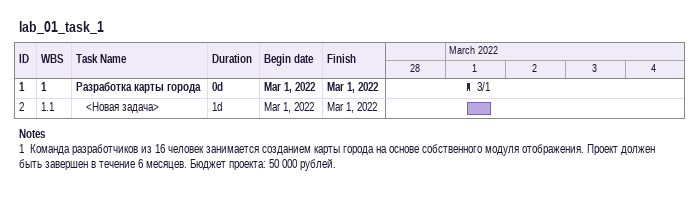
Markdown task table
lab_01_task_1

| ID | WBS | Task | Duration | Start | Finish |
|---|---|---|---|---|---|
| 1 | 1 | **Разработка карты города** | 0d | 2022-03-01 | 2022-03-01 |
| 2 | 1.1 | <Новая задача> | 1d | 2022-03-01 | 2022-03-01 |

Notes
- 1: Команда разработчиков из 16 человек занимается созданием карты города на основе собственного модуля отображения. Проект должен быть завершен в течение 6 месяцев. Бюджет проекта: 50 000 рублей.
